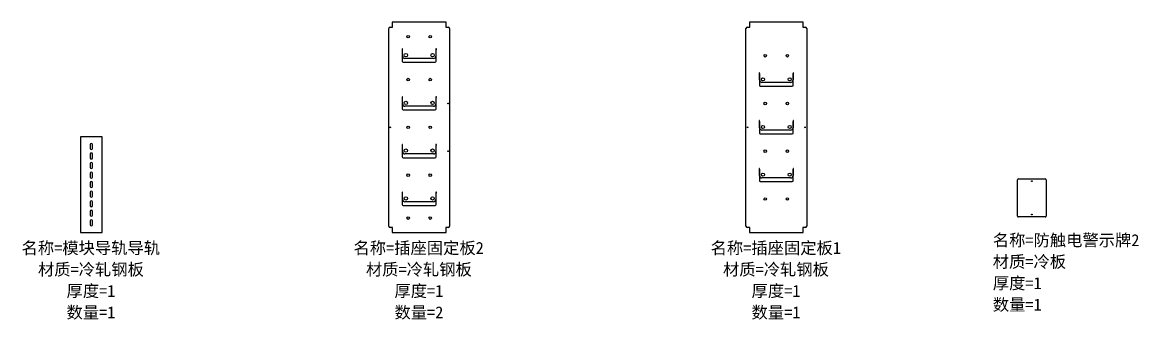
# Model space of a CAD drawing. Header units: millimetres. Extents: x -250 to 8109, y -26183 to 821.
# Drawn here: x -144 to 2192, y -12183 to -11560 of the extents above; entities that cross this region are included whole.
import ezdxf

# ---------------------------------------------------------------- set-up
doc = ezdxf.new("R2010")
doc.units = ezdxf.units.MM
doc.layers.add('零件信息', color=131, linetype='Continuous')
doc.styles.add('SLDTEXTSTYLE1', font='', dxfattribs={"bigfont": 'bigfont'})
doc.styles.get('SLDTEXTSTYLE1').set_extended_font_data('宋体')

msp = doc.modelspace()

# ---------------------------------------------------------------- linework, layer by layer
at = {"color": 7, "linetype": 'Continuous', "lineweight": 25}
for p, q in [((629.9, -11560), (629.9, -11569.5)), ((742.5, -11560), (629.9, -11560)), ((742.5, -11569.5), (742.5, -11560)), ((1377.1, -11560), (1377.1, -11569.5)), ((1489.7, -11560), (1377.1, -11560)), ((1489.7, -11569.5), (1489.7, -11560)), ((622.6, -11987), (622.6, -11573)), ((625.6, -11570), (630.5, -11570)), ((630.5, -11569.5), (629.9, -11569.5)), ((630.5, -11570), (630.5, -11569.5)), ((742.5, -11569.5), (741.9, -11569.5)), ((741.9, -11569.5), (741.9, -11570)), ((741.9, -11570), (746.8, -11570)), ((749.8, -11573), (749.8, -11987)), ((1369.8, -11987), (1369.8, -11573)), ((1372.8, -11570), (1377.7, -11570)), ((1377.7, -11569.5), (1377.1, -11569.5)), ((1377.7, -11570), (1377.7, -11569.5)), ((1489.7, -11569.5), (1489.1, -11569.5)), ((1489.1, -11569.5), (1489.1, -11570)), ((1489.1, -11570), (1494, -11570)), ((1497, -11573), (1497, -11987)), ((651.2, -11615.9), (650.2, -11615.9)), ((650.2, -11615.9), (650.2, -11617.5)), ((650.2, -11617.5), (650.7, -11617.5)), ((650.7, -11617.5), (650.7, -11641.5)), ((651.2, -11630.8), (651.2, -11615.9)), ((722.2, -11615.9), (721.2, -11615.9)), ((721.2, -11615.9), (721.2, -11630.8)), ((721.7, -11641.5), (721.7, -11617.5)), ((721.7, -11617.5), (722.2, -11617.5)), ((722.2, -11617.5), (722.2, -11615.9)), ((652.7, -11643.5), (719.7, -11643.5)), ((716.2, -11635.8), (656.2, -11635.8)), ((1398.4, -11665.9), (1397.4, -11665.9)), ((1397.4, -11665.9), (1397.4, -11667.5)), ((1397.4, -11667.5), (1397.9, -11667.5)), ((1397.9, -11667.5), (1397.9, -11691.5)), ((1398.4, -11680.8), (1398.4, -11665.9)), ((1469.4, -11665.9), (1468.4, -11665.9)), ((1468.4, -11665.9), (1468.4, -11680.8)), ((1468.9, -11691.5), (1468.9, -11667.5)), ((1468.9, -11667.5), (1469.4, -11667.5)), ((1469.4, -11667.5), (1469.4, -11665.9)), ((1399.9, -11693.5), (1466.9, -11693.5)), ((1463.4, -11685.8), (1403.4, -11685.8)), ((651.2, -11715.9), (650.2, -11715.9)), ((650.2, -11715.9), (650.2, -11717.5)), ((650.2, -11717.5), (650.7, -11717.5)), ((650.7, -11717.5), (650.7, -11741.5)), ((651.2, -11730.8), (651.2, -11715.9)), ((722.2, -11715.9), (721.2, -11715.9)), ((721.2, -11715.9), (721.2, -11730.8)), ((721.7, -11741.5), (721.7, -11717.5)), ((721.7, -11717.5), (722.2, -11717.5)), ((722.2, -11717.5), (722.2, -11715.9)), ((652.7, -11743.5), (719.7, -11743.5)), ((716.2, -11735.8), (656.2, -11735.8)), ((1398.4, -11765.9), (1397.4, -11765.9)), ((1397.4, -11765.9), (1397.4, -11767.5)), ((1397.4, -11767.5), (1397.9, -11767.5)), ((1397.9, -11767.5), (1397.9, -11791.5)), ((1398.4, -11780.8), (1398.4, -11765.9)), ((1469.4, -11765.9), (1468.4, -11765.9)), ((1468.4, -11765.9), (1468.4, -11780.8)), ((1468.9, -11791.5), (1468.9, -11767.5)), ((1468.9, -11767.5), (1469.4, -11767.5)), ((1469.4, -11767.5), (1469.4, -11765.9)), ((1399.9, -11793.5), (1466.9, -11793.5)), ((1463.4, -11785.8), (1403.4, -11785.8)), ((-22.6, -11800), (-22.6, -12000)), ((22.6, -11800), (-22.6, -11800)), ((-2.3, -11816), (-2.3, -11824)), ((2.2, -11824), (2.2, -11816)), ((22.6, -12000), (22.6, -11800)), ((651.2, -11815.9), (650.2, -11815.9)), ((650.2, -11815.9), (650.2, -11817.5)), ((650.2, -11817.5), (650.7, -11817.5)), ((650.7, -11817.5), (650.7, -11841.5)), ((651.2, -11830.8), (651.2, -11815.9)), ((722.2, -11815.9), (721.2, -11815.9)), ((721.2, -11815.9), (721.2, -11830.8)), ((721.7, -11841.5), (721.7, -11817.5)), ((721.7, -11817.5), (722.2, -11817.5)), ((722.2, -11817.5), (722.2, -11815.9)), ((-2.3, -11836), (-2.3, -11844)), ((2.2, -11844), (2.2, -11836)), ((716.2, -11835.8), (656.2, -11835.8)), ((-2.3, -11856), (-2.3, -11864)), ((2.2, -11864), (2.2, -11856)), ((652.7, -11843.5), (719.7, -11843.5)), ((1398.4, -11865.9), (1397.4, -11865.9)), ((1397.4, -11865.9), (1397.4, -11867.5)), ((1398.4, -11880.8), (1398.4, -11865.9)), ((1469.4, -11865.9), (1468.4, -11865.9)), ((1468.4, -11865.9), (1468.4, -11880.8)), ((1469.4, -11867.5), (1469.4, -11865.9)), ((-2.3, -11876), (-2.3, -11884)), ((2.2, -11884), (2.2, -11876)), ((1397.4, -11867.5), (1397.9, -11867.5)), ((1397.9, -11867.5), (1397.9, -11891.5)), ((1463.4, -11885.8), (1403.4, -11885.8)), ((1468.9, -11891.5), (1468.9, -11867.5)), ((1468.9, -11867.5), (1469.4, -11867.5)), ((1938.1, -11965.7), (1938.1, -11889.6)), ((1940, -11887.6), (1996.1, -11887.6)), ((1998.1, -11889.6), (1998.1, -11965.7)), ((-2.3, -11896), (-2.3, -11904)), ((2.2, -11904), (2.2, -11896)), ((1399.9, -11893.5), (1466.9, -11893.5)), ((-2.3, -11916), (-2.3, -11924)), ((-2.3, -11936), (-2.3, -11944)), ((2.2, -11924), (2.2, -11916)), ((2.2, -11944), (2.2, -11936)), ((651.2, -11915.9), (650.2, -11915.9)), ((650.2, -11915.9), (650.2, -11917.5)), ((650.2, -11917.5), (650.7, -11917.5)), ((650.7, -11917.5), (650.7, -11941.5)), ((651.2, -11930.8), (651.2, -11915.9)), ((716.2, -11935.8), (656.2, -11935.8)), ((722.2, -11915.9), (721.2, -11915.9)), ((721.2, -11915.9), (721.2, -11930.8)), ((721.7, -11941.5), (721.7, -11917.5)), ((721.7, -11917.5), (722.2, -11917.5)), ((722.2, -11917.5), (722.2, -11915.9)), ((-2.3, -11956), (-2.3, -11964)), ((2.2, -11964), (2.2, -11956)), ((652.7, -11943.5), (719.7, -11943.5)), ((-2.3, -11976), (-2.3, -11984)), ((2.2, -11984), (2.2, -11976)), ((1996.1, -11967.6), (1940, -11967.6)), ((-22.6, -12000), (22.6, -12000)), ((630.5, -11990), (625.6, -11990)), ((629.9, -11990.5), (630.5, -11990.5)), ((629.9, -11990.5), (629.9, -12000)), ((629.9, -12000), (742.5, -12000)), ((630.5, -11990.5), (630.5, -11990)), ((746.8, -11990), (741.9, -11990)), ((741.9, -11990), (741.9, -11990.5)), ((741.9, -11990.5), (742.5, -11990.5)), ((742.5, -12000), (742.5, -11990.5)), ((1377.7, -11990), (1372.8, -11990)), ((1377.1, -11990.5), (1377.7, -11990.5)), ((1377.1, -11990.5), (1377.1, -12000)), ((1377.1, -12000), (1489.7, -12000)), ((1377.7, -11990.5), (1377.7, -11990)), ((1494, -11990), (1489.1, -11990)), ((1489.1, -11990), (1489.1, -11990.5)), ((1489.1, -11990.5), (1489.7, -11990.5)), ((1489.7, -12000), (1489.7, -11990.5))]:
    msp.add_line(p, q, dxfattribs=at)
for centre, radius in [((663.1, -11590), 2.7), ((709.3, -11590), 2.7), ((658.2, -11628.8), 3.5), ((714.2, -11628.8), 3.5), ((1410.3, -11630), 2.7), ((1456.5, -11630), 2.7), ((663.1, -11680), 2.7), ((709.3, -11680), 2.7), ((1405.4, -11679.3), 3.25), ((1461.4, -11679.3), 3.25), ((658.2, -11728.8), 3.5), ((714.2, -11728.8), 3.5), ((746.8, -11730), 0.75), ((1410.3, -11730), 2.7), ((1456.5, -11730), 2.7), ((625.6, -11780), 0.75), ((663.1, -11780), 2.7), ((709.3, -11780), 2.7), ((1373.3, -11780), 0.75), ((1405.4, -11779.3), 3.25), ((1461.4, -11779.3), 3.25), ((1493.5, -11780), 0.75), ((658.2, -11828.8), 3.5), ((714.2, -11828.8), 3.5), ((746.8, -11830), 0.75), ((1410.3, -11830), 2.7), ((1456.5, -11830), 2.7), ((663.1, -11880), 2.7), ((709.3, -11880), 2.7), ((1405.4, -11879.3), 3.25), ((1461.4, -11879.3), 3.25), ((1968.1, -11892.6), 0.75), ((658.2, -11928.8), 3.5), ((714.2, -11928.8), 3.5), ((1410.3, -11930), 2.7), ((1456.5, -11930), 2.7), ((663.1, -11970), 2.7), ((709.3, -11970), 2.7), ((1968.1, -11962.6), 0.75)]:
    msp.add_circle(centre, radius, dxfattribs=at)
for centre, radius, start, end in [((625.6, -11573), 3, 90, 180), ((746.8, -11573), 3, 0, 90), ((1372.8, -11573), 3, 90, 180), ((1494, -11573), 3, 0, 90), ((656.2, -11630.8), 5, 180, 270), ((716.2, -11630.8), 5, 270, 0), ((652.7, -11641.5), 2, 180, 270), ((719.7, -11641.5), 2, 270, 0), ((1399.9, -11691.5), 2, 180, 270), ((1403.4, -11680.8), 5, 180, 270), ((1463.4, -11680.8), 5, 270, 0), ((1466.9, -11691.5), 2, 270, 0), ((652.7, -11741.5), 2, 180, 270), ((656.2, -11730.8), 5, 180, 270), ((716.2, -11730.8), 5, 270, 0), ((719.7, -11741.5), 2, 270, 0), ((1399.9, -11791.5), 2, 180, 270), ((1403.4, -11780.8), 5, 180, 270), ((1463.4, -11780.8), 5, 270, 0), ((1466.9, -11791.5), 2, 270, 0), ((0, -11816), 2.25, 0, 180), ((0, -11824), 2.25, 180, 0), ((0, -11836), 2.25, 0, 180), ((652.7, -11841.5), 2, 180, 270), ((656.2, -11830.8), 5, 180, 270), ((716.2, -11830.8), 5, 270, 0), ((719.7, -11841.5), 2, 270, 0), ((0, -11844), 2.25, 180, 0), ((0, -11856), 2.25, 0, 180), ((0, -11864), 2.25, 180, 0), ((0, -11876), 2.25, 0, 180), ((0, -11884), 2.25, 180, 0), ((1403.4, -11880.8), 5, 180, 270), ((1463.4, -11880.8), 5, 270, 0), ((1940, -11889.6), 1.95, 90, 180), ((1996.1, -11889.6), 1.95, 0, 90), ((0, -11896), 2.25, 0, 180), ((0, -11904), 2.25, 180, 0), ((1399.9, -11891.5), 2, 180, 270), ((1466.9, -11891.5), 2, 270, 0), ((0, -11916), 2.25, 0, 180), ((0, -11924), 2.25, 180, 0), ((0, -11936), 2.25, 0, 180), ((656.2, -11930.8), 5, 180, 270), ((716.2, -11930.8), 5, 270, 0), ((0, -11944), 2.25, 180, 0), ((0, -11956), 2.25, 0, 180), ((652.7, -11941.5), 2, 180, 270), ((719.7, -11941.5), 2, 270, 0), ((0, -11964), 2.25, 180, 0), ((0, -11976), 2.25, 0, 180), ((1940, -11965.7), 1.95, 180, 270), ((1996.1, -11965.7), 1.95, 270, 0), ((0, -11984), 2.25, 180, 0), ((625.6, -11987), 3, 180, 270), ((746.8, -11987), 3, 270, 0), ((1372.8, -11987), 3, 180, 270), ((1494, -11987), 3, 270, 0)]:
    msp.add_arc(centre, radius, start, end, dxfattribs=at)

# ---------------------------------------------------------------- texts
at = {"layer": '零件信息', "char_height": 25, "style": 'SLDTEXTSTYLE1'}
for s, insert, attachment_point in [('名称=防触电警示牌2', (1886.4, -12003.8), 1), ('名称=模块导轨导轨', (-1, -12020), 2), ('名称=插座固定板2', (685, -12020), 2), ('名称=插座固定板1', (1432.3, -12020), 2), ('材质=冷板', (1886.4, -12048.8), 1), ('材质=冷轧钢板', (-0.8, -12065), 2), ('材质=冷轧钢板', (685.4, -12065), 2), ('材质=冷轧钢板', (1432.6, -12065), 2), ('厚度=1', (1886.4, -12093.8), 1), ('厚度=1', (-0.7, -12110), 2), ('厚度=1', (685.5, -12110), 2), ('厚度=1', (1432.7, -12110), 2), ('数量=1', (1886.4, -12138.8), 1), ('数量=1', (-0.7, -12155), 2), ('数量=2', (685.5, -12155), 2), ('数量=1', (1432.7, -12155), 2)]:
    msp.add_mtext(s, dxfattribs=dict(at, insert=insert, attachment_point=attachment_point))

doc.saveas('drawing.dxf')
